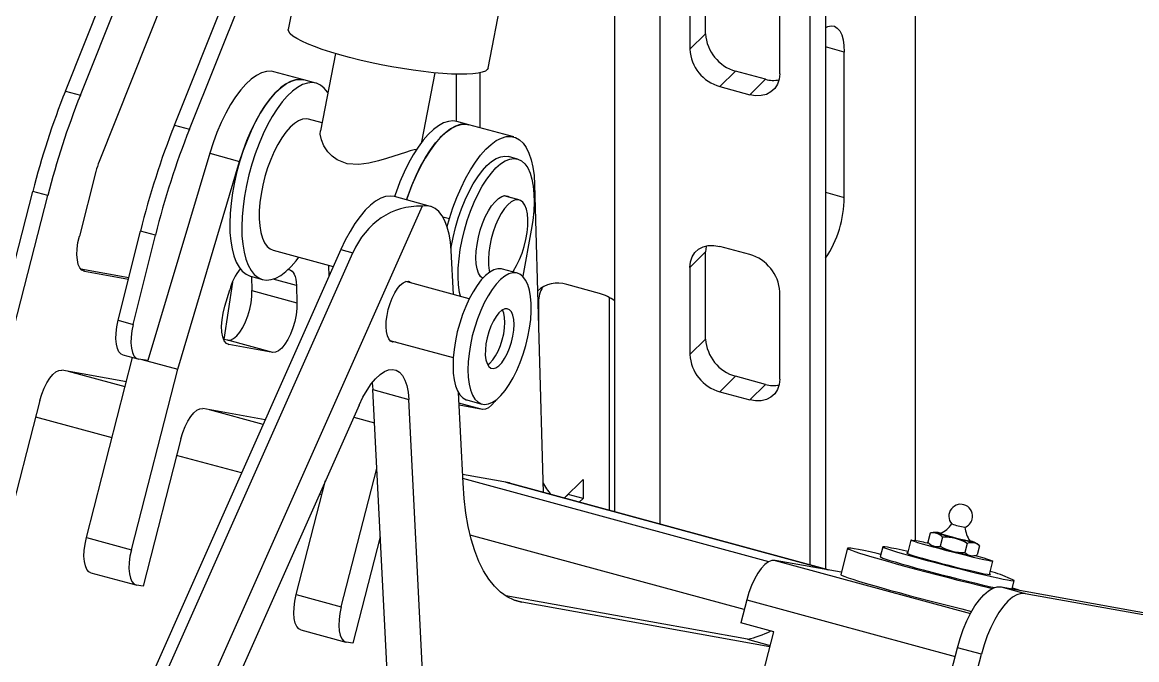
# Model space of a CAD drawing. Extents: x 0 to 8400, y -1608 to 5940.
# Drawn here: x 1749 to 2407, y 4298 to 4673 of the extents above; entities that cross this region are included whole.
import ezdxf

# ---------------------------------------------------------------- set-up
doc = ezdxf.new("R2010")
doc.units = 0
doc.header["$LTSCALE"] = 20
doc.layers.get('0').update_dxf_attribs({"linetype": 'CONTINUOUS'})

msp = doc.modelspace()

# ---------------------------------------------------------------- linework, layer by layer
at = {"color": 7, "linetype": 'Continuous'}
for p, q in [((2223.07, 5255.96), (2223.07, 4350.88)), ((2213.74, 5246.85), (2213.74, 4353.42)), ((1994.48, 5125.42), (1906.14, 4669.23)), ((2023.95, 4646.42), (2098.63, 5032.07)), ((1839.01, 4612.86), (1948.3, 4886.93)), ((2276.11, 4367.74), (2276.11, 4885.46)), ((1847.85, 4610.46), (1939.04, 4839.15)), ((1774.63, 4632.85), (1855.18, 4834.85)), ((1783.47, 4630.45), (1862.67, 4829.05)), ((1869.47, 4779.13), (1794.59, 4591.37)), ((2098.63, 4748.46), (2098.63, 4384.7)), ((2152.32, 4666.6), (2152.32, 4718.03)), ((2142.98, 4708.92), (2142.98, 4657.49)), ((2196.05, 4643.07), (2196.05, 4694.5)), ((2142.98, 4657.49), (2152.32, 4666.6)), ((1933.94, 4654.99), (1925.11, 4609.36)), ((2234.1, 4570.17), (2234.1, 4655.89)), ((1915.35, 4639.45), (1897.66, 4644.26)), ((1984.98, 4602.97), (1992.85, 4643.59)), ((2005.19, 4642.8), (2005.19, 4615.03)), ((2170.01, 4644.65), (2160.67, 4635.54)), ((2187.69, 4639.84), (2170.01, 4644.65)), ((1922.42, 4637.53), (1915.35, 4639.45)), ((2160.67, 4635.54), (2178.36, 4630.73)), ((2178.36, 4630.73), (2187.69, 4639.84)), ((1774.63, 4632.85), (1783.47, 4630.45)), ((1926.03, 4614.1), (1918.12, 4616.25)), ((2012.63, 4613.01), (2005.56, 4614.94)), ((1839.01, 4612.86), (1847.85, 4610.46)), ((2039.17, 4605.8), (2012.63, 4613.01)), ((1859.76, 4596.16), (1823.36, 4474.06)), ((1840.92, 4468.8), (1877.45, 4591.35)), ((2041.33, 4592.78), (2036.02, 4594.22)), ((1792.67, 4585.46), (1782.9, 4547.39)), ((2051.4, 4577.74), (2056.41, 4396.17)), ((1718.05, 4428.19), (1755.4, 4573.71)), ((1726.89, 4425.79), (1764.25, 4571.31)), ((1764.25, 4571.31), (1755.4, 4573.71)), ((1990.04, 4564.87), (1968.82, 4570.63)), ((2042.37, 4568.66), (2033.35, 4571.11)), ((1985.13, 4564.96), (1820.01, 4193.67)), ((1999.85, 4552.96), (2001.27, 4557.7)), ((1805.8, 4497.68), (1818.92, 4550.34)), ((1827.77, 4547.94), (1818.92, 4550.34)), ((2049.44, 4550.92), (2044.4, 4523.67)), ((1814.64, 4495.27), (1827.77, 4547.94)), ((1937.13, 4539.44), (1812.81, 4259.89)), ((1819.89, 4257.97), (1944.21, 4537.52)), ((1897.14, 4539.05), (1932.67, 4529.4)), ((1937.13, 4539.44), (1944.21, 4537.52)), ((2003.52, 4512.97), (2002.2, 4538.77)), ((2152.32, 4538.03), (2142.98, 4528.92)), ((2152.32, 4486.6), (2152.32, 4538.03)), ((2178.36, 4536.45), (2160.67, 4541.25)), ((1929.82, 4530.17), (1930.01, 4523.42)), ((1812.04, 4522.72), (1783.81, 4527.79)), ((1785.83, 4526.61), (1811.85, 4521.94)), ((1883.88, 4523.66), (1890.95, 4521.73)), ((1884.48, 4523.49), (1884.71, 4515.26)), ((1906.18, 4527.72), (1906.61, 4527.64)), ((2020.24, 4522.86), (2021.04, 4522.65)), ((2024.71, 4527.14), (2024.96, 4526.07)), ((2041.3, 4525.5), (2032.46, 4527.9)), ((2142.98, 4528.92), (2142.98, 4477.49)), ((1873.24, 4520.25), (1868.08, 4486.37)), ((1910.96, 4518.22), (1911.24, 4508.05)), ((2012.9, 4510.42), (1975.51, 4520.58)), ((2089.81, 4513.47), (2070.35, 4518.75)), ((1868.73, 4506), (1871.59, 4515.61)), ((1884.71, 4515.26), (1911.24, 4508.05)), ((2196.05, 4463.06), (2196.05, 4514.49)), ((2053.79, 4508.51), (2053.79, 4491.05)), ((1805.8, 4497.68), (1814.64, 4495.27)), ((1870.41, 4485.95), (1867.98, 4486.39)), ((1896.95, 4478.74), (1870.41, 4485.95)), ((1896.95, 4478.74), (1871.15, 4483.37)), ((1966.07, 4485.84), (2003.46, 4475.68)), ((2142.98, 4477.49), (2152.32, 4486.6)), ((1808.54, 4477.3), (1817.38, 4474.89)), ((1787.05, 4369.52), (1814.31, 4475.73)), ((1823.36, 4474.06), (1817.8, 4474.81)), ((1819.8, 4474.54), (1840.92, 4468.8)), ((1810.63, 4461.4), (1772.5, 4468.24)), ((1813.58, 4362.31), (1840.92, 4468.8)), ((2170.01, 4464.65), (2160.67, 4455.54)), ((2187.69, 4459.84), (2170.01, 4464.65)), ((1955.58, 4460.79), (1955.94, 4456.84)), ((2178.36, 4450.73), (2187.69, 4459.84)), ((1955.94, 4456.84), (1977.17, 4451.07)), ((1965.51, 4269.72), (1955.94, 4456.84)), ((1986.74, 4263.96), (1977.17, 4451.07)), ((2009.22, 4401.54), (2006.48, 4455.04)), ((2011.48, 4450.7), (2020.32, 4448.3)), ((2160.67, 4455.54), (2178.36, 4450.73)), ((1759.63, 4450.29), (1739.75, 4372.85)), ((1892.48, 4439.03), (1855.63, 4445.64)), ((1947.94, 4447.68), (1871.58, 4275.97)), ((2020.76, 4445.09), (2006.86, 4447.58)), ((1944.78, 4440.57), (1956.94, 4437.27)), ((1842.76, 4427.7), (1820.46, 4340.82)), ((1937.4, 4328.66), (1958.33, 4410.19)), ((2036.62, 4401.74), (2008.95, 4406.7)), ((1910.87, 4335.87), (1928.14, 4403.14)), ((2224.81, 4350.41), (2034.6, 4402.1)), ((2068.84, 4392.79), (2080.04, 4403.73)), ((2080.04, 4403.73), (2080.04, 4392.59)), ((2071.2, 4394.99), (2068.93, 4392.77)), ((2071.2, 4395.1), (2071.2, 4394.99)), ((2080.04, 4392.59), (2071.2, 4394.99)), ((2080.04, 4392.59), (2077.77, 4390.37)), ((2284.71, 4372.07), (2283.36, 4366.82)), ((1787.05, 4369.52), (1813.58, 4362.31)), ((1960.39, 4369.92), (1944.28, 4307.17)), ((2273.37, 4368.06), (2271.34, 4360.16)), ((2292.07, 4369.75), (2290.72, 4364.5)), ((2306.61, 4366.03), (2305.26, 4360.78)), ((2235.99, 4363.21), (2232.01, 4347.72)), ((2256.85, 4364.05), (2255.36, 4358.24)), ((2313.79, 4364.62), (2312.44, 4359.37)), ((2232.35, 4349.05), (2193.27, 4356.06)), ((2319.77, 4347.73), (2321.8, 4355.63)), ((1789.7, 4348.8), (1816.24, 4341.59)), ((2333.47, 4344.67), (2326.23, 4347.68)), ((1820.46, 4340.82), (1816.51, 4341.53)), ((2326.57, 4340.47), (2340.72, 4336.63)), ((2326.57, 4340.47), (2483.73, 4312.28)), ((2333.09, 4339.3), (2334.34, 4344.16)), ((1910.87, 4335.87), (1937.4, 4328.66)), ((2176.95, 4309.53), (2034.51, 4335.09)), ((2176.54, 4332.74), (2173.06, 4319.18)), ((2340.72, 4336.63), (2482.98, 4311.11)), ((2190.28, 4305.18), (2043.83, 4331.45)), ((2192.51, 4313.9), (2173.06, 4319.18)), ((1913.52, 4315.15), (1940.05, 4307.94)), ((2147.78, 4139.64), (2192.51, 4313.9)), ((1944.28, 4307.17), (1940.33, 4307.88)), ((2176.95, 4309.53), (2190.45, 4305.86)), ((2246.16, 4091.61), (2300.83, 4304.59)), ((2260.31, 4087.76), (2314.98, 4300.74)), ((2314.98, 4300.74), (2300.83, 4304.59))]:
    msp.add_line(p, q, dxfattribs=at)
at = {"color": 8, "linetype": 'Continuous'}
for p, q in [((2125.29, 4741.21), (2125.29, 4377.45)), ((2234.1, 4655.89), (2223.07, 4658.89)), ((2019.06, 4643.58), (2019.06, 4611.27)), ((1859.76, 4596.16), (1877.45, 4591.35)), ((2223.07, 4573.17), (2234.1, 4570.17)), ((1997.29, 4558.78), (2001.27, 4557.7)), ((1785.29, 4526.76), (1785.83, 4526.61)), ((1910.96, 4518.22), (1897.17, 4521.97)), ((2095.44, 4511.2), (2095.44, 4385.56)), ((2053.79, 4508.51), (2053.32, 4508.05)), ((1870.6, 4483.52), (1871.15, 4483.37)), ((1809.88, 4458.45), (1776.45, 4467.53)), ((1891.28, 4436.32), (1859.58, 4444.94)), ((2020.76, 4445.09), (2006.8, 4448.89)), ((1802.16, 4428.38), (1757.14, 4440.61)), ((1878.51, 4407.63), (1840.28, 4418.02)), ((2189.52, 4355.27), (2009.08, 4404.31)), ((2224.6, 4350.44), (2034.39, 4402.14)), ((1925.98, 4394.73), (1924.57, 4395.11)), ((2175.07, 4327.03), (2013.42, 4370.96)), ((2193.27, 4356.06), (2308.53, 4324.74)), ((2039.48, 4332.64), (2043.83, 4331.45)), ((2176.54, 4332.74), (2299.48, 4299.32))]:
    msp.add_line(p, q, dxfattribs=at)
at = {"color": 7, "linetype": 'Continuous', "flags": 128}
for points in [[(2018.11, 4643.4), (2015.03, 4643.01), (2011.36, 4642.8), (2007.15, 4642.76), (2002.44, 4642.9), (1997.3, 4643.21), (1991.77, 4643.69), (1985.94, 4644.34), (1979.86, 4645.15), (1973.6, 4646.11), (1967.25, 4647.2), (1960.87, 4648.42), (1954.53, 4649.75), (1948.33, 4651.17), (1942.31, 4652.67), (1936.57, 4654.23), (1931.16, 4655.84), (1926.14, 4657.46), (1921.58, 4659.1), (1917.53, 4660.71), (1914.04, 4662.29), (1911.15, 4663.82), (1908.89, 4665.28), (1907.28, 4666.66), (1906.36, 4667.92), (1906.12, 4669.07), (1906.14, 4669.23)], [(2223.07, 4670.25), (2224.43, 4670.9), (2226.46, 4671.34), (2228.33, 4671.06), (2230, 4670.07), (2231.43, 4668.39), (2232.58, 4666.07), (2233.42, 4663.17), (2233.93, 4659.74), (2234.1, 4655.89)], [(1897.66, 4644.26), (1895.97, 4644.56), (1893.21, 4644.44), (1890.31, 4643.62), (1887.31, 4642.09), (1884.24, 4639.88), (1881.14, 4637.01), (1878.06, 4633.52), (1875.02, 4629.46), (1872.06, 4624.87), (1869.23, 4619.81), (1866.55, 4614.34), (1864.06, 4608.53), (1861.79, 4602.44), (1859.76, 4596.16)], [(2023.95, 4646.42), (2023.52, 4645.55), (2022.39, 4644.68), (2020.57, 4643.96), (2018.11, 4643.4)], [(2196.05, 4643.07), (2195.71, 4639.82), (2194.7, 4636.88), (2193.07, 4634.36), (2190.87, 4632.36), (2188.19, 4630.95), (2185.13, 4630.2), (2181.81, 4630.13), (2178.36, 4630.73)], [(1915.35, 4639.45), (1913.07, 4639.79), (1910.34, 4639.53), (1907.48, 4638.59), (1904.53, 4636.98), (1901.52, 4634.72), (1898.48, 4631.84), (1895.47, 4628.37), (1892.5, 4624.35), (1889.61, 4619.83), (1886.84, 4614.86), (1884.22, 4609.5), (1881.78, 4603.81), (1879.55, 4597.86), (1877.56, 4591.72), (1875.82, 4585.46), (1874.36, 4579.15), (1873.2, 4572.87), (1872.35, 4566.7), (1871.82, 4560.7), (1871.61, 4554.94), (1871.74, 4549.49), (1872.18, 4544.43), (1872.96, 4539.79)], [(1877.45, 4591.35), (1879.47, 4597.64), (1881.75, 4603.72), (1884.24, 4609.53), (1886.92, 4615), (1889.75, 4620.06), (1892.71, 4624.65), (1895.74, 4628.72), (1898.83, 4632.2), (1901.93, 4635.07), (1905, 4637.28), (1908, 4638.81), (1910.9, 4639.64), (1913.66, 4639.76), (1915.35, 4639.45)], [(1929.45, 4631.8), (1929.21, 4632.17), (1927.28, 4634.58), (1925.11, 4636.35), (1922.72, 4637.45), (1920.15, 4637.87), (1917.41, 4637.61), (1914.55, 4636.67), (1911.6, 4635.06), (1908.59, 4632.8), (1905.56, 4629.92), (1902.54, 4626.45), (1899.57, 4622.43), (1896.69, 4617.91), (1893.92, 4612.93), (1891.3, 4607.57), (1888.86, 4601.88), (1886.63, 4595.93), (1884.63, 4589.79), (1882.9, 4583.53), (1881.44, 4577.23), (1880.28, 4570.95), (1879.43, 4564.78), (1878.9, 4558.77), (1878.69, 4553.02), (1878.81, 4547.57), (1879.26, 4542.5), (1880.03, 4537.87)], [(1918.12, 4616.25), (1916.8, 4616.47), (1914.55, 4616.25), (1912.18, 4615.35), (1909.73, 4613.77), (1907.24, 4611.54), (1904.75, 4608.72), (1902.32, 4605.34), (1899.98, 4601.46), (1897.78, 4597.16), (1895.75, 4592.51), (1893.94, 4587.6), (1892.37, 4582.51), (1891.07, 4577.33), (1890.07, 4572.16), (1889.38, 4567.08), (1889.02, 4562.2), (1888.99, 4557.59), (1889.29, 4553.34), (1889.92, 4549.52), (1890.87, 4546.2), (1892.11, 4543.45), (1893.63, 4541.3), (1895.41, 4539.81), (1897.14, 4539.05)], [(2005.56, 4614.94), (2003.28, 4615.27), (2000.55, 4615.01), (1997.69, 4614.07), (1994.74, 4612.46), (1991.73, 4610.21), (1988.7, 4607.32), (1985.68, 4603.85), (1982.71, 4599.83), (1979.82, 4595.31), (1977.05, 4590.34), (1974.43, 4584.98), (1971.99, 4579.29), (1969.76, 4573.34), (1968.85, 4570.63)], [(1981.85, 4598.38), (1980.35, 4598.12), (1978.05, 4597.55), (1975.23, 4596.73), (1968.38, 4594.56), (1963.98, 4593.17), (1959.28, 4591.79), (1953.66, 4590.42), (1947.75, 4589.59), (1940.87, 4589.95), (1934.87, 4592.26), (1931.96, 4594.41), (1929.54, 4596.96), (1927.17, 4600.53), (1925.64, 4604.15), (1925.01, 4607.39), (1925.22, 4609.33)], [(2012.63, 4613.01), (2010.36, 4613.35), (2007.62, 4613.09), (2004.76, 4612.15), (2001.81, 4610.54), (1998.8, 4608.28), (1995.77, 4605.4), (1992.75, 4601.93), (1989.78, 4597.91), (1986.9, 4593.39), (1984.13, 4588.42), (1981.51, 4583.06), (1979.07, 4577.37), (1976.84, 4571.42), (1975.92, 4568.7)], [(1975.92, 4568.7), (1976.76, 4571.19), (1979.03, 4577.28), (1981.52, 4583.09), (1984.2, 4588.56), (1987.04, 4593.62), (1989.99, 4598.21), (1993.03, 4602.28), (1996.12, 4605.76), (1999.21, 4608.63), (2002.28, 4610.84), (2005.28, 4612.37), (2008.18, 4613.2), (2010.94, 4613.32), (2012.63, 4613.01)], [(2001.27, 4557.7), (2003.29, 4563.98), (2005.57, 4570.07), (2008.06, 4575.88), (2010.73, 4581.35), (2013.57, 4586.41), (2016.52, 4591), (2019.56, 4595.07), (2022.65, 4598.55), (2025.75, 4601.42), (2028.81, 4603.63), (2031.82, 4605.16), (2034.72, 4605.99), (2037.48, 4606.1), (2040.07, 4605.51), (2042.45, 4604.21), (2044.61, 4602.22), (2046.5, 4599.57), (2048.11, 4596.29), (2049.42, 4592.41), (2050.41, 4587.99), (2051.08, 4583.08), (2051.4, 4577.74)], [(2002.13, 4539.88), (2002.29, 4540.9), (2003.36, 4546.6), (2004.74, 4552.32), (2006.39, 4557.98), (2008.3, 4563.48), (2010.44, 4568.75), (2012.78, 4573.7), (2015.28, 4578.26), (2017.9, 4582.37), (2020.6, 4585.95), (2023.35, 4588.96), (2026.09, 4591.36), (2028.8, 4593.09), (2031.43, 4594.14), (2033.93, 4594.5), (2036.02, 4594.22)], [(2007.69, 4511.84), (2007.19, 4514.17), (2006.6, 4518.54), (2006.35, 4523.32), (2006.43, 4528.46), (2006.85, 4533.86), (2007.6, 4539.46), (2008.67, 4545.16), (2010.04, 4550.88), (2011.7, 4556.54), (2013.61, 4562.04), (2015.75, 4567.31), (2018.09, 4572.26), (2020.58, 4576.82), (2023.2, 4580.93), (2025.91, 4584.51), (2028.65, 4587.52), (2031.4, 4589.91), (2034.11, 4591.65), (2036.74, 4592.7), (2039.24, 4593.05), (2041.59, 4592.71), (2043.74, 4591.66), (2045.67, 4589.93), (2047.34, 4587.54), (2048.73, 4584.54), (2049.82, 4580.96), (2050.59, 4576.85), (2051.03, 4572.29), (2051.13, 4567.34), (2050.9, 4562.08), (2050.33, 4556.58), (2049.44, 4550.92), (2049.44, 4550.92)], [(1968.82, 4570.63), (1966.33, 4570.98), (1963.54, 4570.65), (1960.63, 4569.63), (1957.63, 4567.92), (1954.57, 4565.55), (1951.5, 4562.54), (1948.44, 4558.93), (1945.44, 4554.76), (1942.54, 4550.08), (1939.75, 4544.96), (1937.13, 4539.44)], [(2020.83, 4522.41), (2019.58, 4523.56), (2018.43, 4525.48), (2017.57, 4528), (2017.04, 4531.05), (2016.84, 4534.54), (2016.98, 4538.38), (2017.46, 4542.45), (2018.27, 4546.64), (2019.38, 4550.82), (2020.75, 4554.87), (2022.36, 4558.68), (2024.15, 4562.15), (2026.07, 4565.16), (2028.07, 4567.63), (2030.08, 4569.49), (2032.06, 4570.69), (2033.95, 4571.2), (2035.68, 4570.99), (2037.21, 4570.08), (2037.23, 4570.06)], [(2038.47, 4526.27), (2038.91, 4526.9), (2040.77, 4529.97), (2042.48, 4533.46), (2044, 4537.27), (2045.29, 4541.29), (2046.3, 4545.4), (2047.02, 4549.48), (2047.41, 4553.43), (2047.46, 4557.12), (2047.18, 4560.44), (2046.58, 4563.31), (2045.66, 4565.64), (2044.46, 4567.36), (2043.02, 4568.43), (2041.36, 4568.8), (2039.55, 4568.48), (2037.62, 4567.48), (2035.65, 4565.81), (2033.68, 4563.53), (2031.77, 4560.7), (2029.98, 4557.41), (2028.36, 4553.74), (2026.95, 4549.82), (2025.79, 4545.74), (2024.93, 4541.63), (2024.37, 4537.6), (2024.15, 4533.77), (2024.26, 4530.25), (2024.71, 4527.14), (2024.71, 4527.14)], [(2002.2, 4538.77), (2001.76, 4543.87), (2001.01, 4548.53), (1999.94, 4552.7), (1998.56, 4556.34), (1996.91, 4559.39), (1994.98, 4561.83), (1992.82, 4563.62), (1990.43, 4564.75), (1987.86, 4565.2), (1985.13, 4564.96)], [(1785.83, 4526.61), (1784.38, 4527.26), (1783.18, 4528.62), (1782.28, 4530.66), (1781.7, 4533.28), (1781.47, 4536.39), (1781.6, 4539.87), (1782.08, 4543.58), (1782.9, 4547.39)], [(1872.96, 4539.79), (1874.04, 4535.65), (1875.42, 4532.04), (1877.09, 4529.02), (1879.02, 4526.61), (1881.19, 4524.84), (1883.58, 4523.74), (1883.88, 4523.66)], [(1880.03, 4537.87), (1881.11, 4533.72), (1882.5, 4530.12), (1884.16, 4527.09), (1886.09, 4524.68), (1888.27, 4522.92), (1890.65, 4521.82), (1893.23, 4521.4), (1895.96, 4521.66), (1898.82, 4522.6), (1901.78, 4524.2), (1904.78, 4526.46), (1907.82, 4529.34), (1910.83, 4532.82), (1912.43, 4534.9)], [(2142.98, 4528.92), (2143.32, 4532.17), (2144.33, 4535.11), (2145.96, 4537.63), (2148.16, 4539.63), (2150.84, 4541.03), (2153.9, 4541.79), (2157.22, 4541.86), (2160.67, 4541.25)], [(2152.73, 4541.59), (2152.66, 4541.28), (2152.32, 4538.03)], [(1906.61, 4527.64), (1907.52, 4527.33), (1908.34, 4526.75), (1909.07, 4525.9), (1909.69, 4524.8), (1910.2, 4523.46), (1910.58, 4521.9), (1910.84, 4520.15), (1910.96, 4518.22)], [(2032.46, 4527.9), (2031.91, 4528.03), (2029.71, 4528.06), (2027.38, 4527.4), (2024.95, 4526.06), (2022.47, 4524.07), (2019.98, 4521.45), (2017.52, 4518.26), (2015.14, 4514.56), (2012.89, 4510.4), (2010.79, 4505.87), (2008.9, 4501.04), (2007.24, 4496), (2005.84, 4490.84), (2004.73, 4485.66), (2003.93, 4480.54), (2003.45, 4475.58), (2003.3, 4470.86), (2003.48, 4466.47), (2004, 4462.49), (2004.83, 4458.98), (2005.97, 4456.02), (2007.39, 4453.65), (2009.08, 4451.92), (2010.99, 4450.86), (2011.48, 4450.7)], [(2040.75, 4525.62), (2038.56, 4525.66), (2036.22, 4525), (2033.79, 4523.66), (2031.31, 4521.66), (2028.82, 4519.05), (2026.36, 4515.86), (2023.99, 4512.15), (2021.73, 4508), (2019.64, 4503.46), (2017.75, 4498.63), (2016.08, 4493.6), (2014.69, 4488.44), (2013.58, 4483.25), (2012.77, 4478.13), (2012.29, 4473.17), (2012.14, 4468.45), (2012.33, 4464.06), (2012.84, 4460.08), (2013.67, 4456.58), (2014.81, 4453.62), (2016.24, 4451.25), (2017.92, 4449.52), (2019.84, 4448.45), (2021.95, 4448.07), (2024.22, 4448.39), (2026.6, 4449.39), (2029.07, 4451.06), (2031.56, 4453.37), (2034.04, 4456.28), (2036.46, 4459.73), (2038.78, 4463.67), (2040.96, 4468.03), (2042.96, 4472.72), (2044.74, 4477.66), (2046.27, 4482.77), (2047.53, 4487.96), (2048.49, 4493.12), (2049.13, 4498.17), (2049.45, 4503.02), (2049.43, 4507.59), (2049.08, 4511.78), (2048.41, 4515.53), (2047.42, 4518.77), (2046.13, 4521.44), (2044.57, 4523.5), (2042.77, 4524.9), (2040.75, 4525.62)], [(1965.13, 4504.08), (1966.17, 4507.54), (1967.45, 4510.83), (1968.92, 4513.8), (1970.52, 4516.36), (1972.2, 4518.38), (1973.89, 4519.81), (1975.52, 4520.59), (1977.04, 4520.67), (1978.37, 4520.07), (1978.81, 4519.69)], [(1870.41, 4485.95), (1872.07, 4486.05), (1873.85, 4486.91), (1875.7, 4488.48), (1877.53, 4490.72), (1879.28, 4493.53), (1880.87, 4496.8), (1882.25, 4500.41), (1883.36, 4504.2), (1884.16, 4508.04), (1884.61, 4511.78), (1884.71, 4515.26)], [(1871.15, 4483.37), (1869.62, 4484.08), (1868.37, 4485.6), (1867.46, 4487.86), (1866.93, 4490.76), (1866.79, 4494.18), (1867.05, 4497.97), (1867.71, 4501.97), (1868.73, 4506)], [(1911.24, 4508.05), (1911.15, 4504.57), (1910.69, 4500.83), (1909.9, 4496.99), (1908.78, 4493.2), (1907.4, 4489.59), (1905.81, 4486.32), (1904.06, 4483.51), (1902.23, 4481.27), (1900.38, 4479.7), (1898.6, 4478.84), (1896.95, 4478.74)], [(1969.37, 4484.95), (1969.36, 4484.94), (1967.84, 4484.85), (1966.51, 4485.45), (1965.4, 4486.72), (1964.56, 4488.6), (1964.02, 4491.03), (1963.81, 4493.9), (1963.93, 4497.12), (1964.38, 4500.56), (1965.13, 4504.08)], [(2035.33, 4504.52), (2033.79, 4504.42), (2032.13, 4503.6), (2030.42, 4502.1), (2028.72, 4499.97), (2027.1, 4497.31), (2025.64, 4494.23), (2024.39, 4490.84), (2023.4, 4487.3), (2022.72, 4483.73), (2022.37, 4480.3), (2022.36, 4477.14), (2022.7, 4474.37), (2023.37, 4472.12), (2024.34, 4470.48), (2025.58, 4469.5), (2027.04, 4469.24), (2028.65, 4469.7), (2030.35, 4470.87), (2032.06, 4472.69), (2033.73, 4475.1), (2035.27, 4477.98), (2036.64, 4481.24), (2037.76, 4484.72), (2038.6, 4488.29), (2039.12, 4491.81), (2039.31, 4495.13), (2039.14, 4498.1), (2038.63, 4500.62), (2037.8, 4502.58), (2036.69, 4503.9), (2035.33, 4504.52)], [(2023.67, 4471.49), (2025.04, 4472.49), (2026.74, 4474.29), (2028.39, 4476.67), (2029.92, 4479.52), (2031.27, 4482.74), (2032.38, 4486.19), (2033.21, 4489.72), (2033.73, 4493.2), (2033.91, 4496.48), (2033.74, 4499.42), (2033.24, 4501.92), (2032.45, 4503.81)], [(1808.54, 4477.3), (1807.49, 4477.8), (1806.26, 4479.1), (1805.33, 4481.08), (1804.72, 4483.65), (1804.46, 4486.72), (1804.56, 4490.18), (1805.01, 4493.87), (1805.8, 4497.68)], [(1814.64, 4495.27), (1813.85, 4491.47), (1813.4, 4487.77), (1813.3, 4484.32), (1813.56, 4481.25), (1814.17, 4478.68), (1815.11, 4476.7), (1816.33, 4475.39), (1817.8, 4474.81)], [(1759.63, 4450.29), (1760.75, 4454.04), (1762.13, 4457.6), (1763.72, 4460.81), (1765.46, 4463.57), (1767.27, 4465.76), (1769.1, 4467.31), (1770.86, 4468.14), (1772.5, 4468.24)], [(1947.94, 4447.68), (1950.17, 4452.29), (1952.57, 4456.47), (1955.08, 4460.14), (1957.65, 4463.22), (1960.25, 4465.66), (1962.81, 4467.4), (1965.29, 4468.42), (1967.64, 4468.69), (1969.82, 4468.21), (1971.78, 4467), (1973.48, 4465.06), (1974.9, 4462.44), (1975.99, 4459.2), (1976.76, 4455.38), (1977.17, 4451.07)], [(2196.05, 4463.06), (2195.71, 4459.81), (2194.7, 4456.87), (2193.07, 4454.35), (2190.87, 4452.35), (2188.19, 4450.95), (2185.13, 4450.19), (2181.81, 4450.12), (2178.36, 4450.73)], [(2028.3, 4450.48), (2027.88, 4449.86), (2026.05, 4447.62), (2024.2, 4446.05), (2022.42, 4445.19), (2020.76, 4445.09)], [(1842.76, 4427.7), (1843.88, 4431.45), (1845.27, 4435), (1846.86, 4438.22), (1848.59, 4440.98), (1850.41, 4443.17), (1852.23, 4444.71), (1854, 4445.55), (1855.63, 4445.64)], [(2043.83, 4331.45), (2039.46, 4332.64), (2035.31, 4334.6), (2031.4, 4337.32), (2027.76, 4340.79), (2024.39, 4344.98), (2021.32, 4349.88), (2018.56, 4355.47), (2016.13, 4361.71), (2014.04, 4368.57), (2012.29, 4376.02), (2010.9, 4384.03), (2009.87, 4392.55), (2009.22, 4401.54)], [(2036.62, 4401.74), (2037.29, 4401.54), (2037.91, 4401.2)], [(2308.29, 4367.37), (2308.28, 4367.35), (2307.83, 4367.38), (2306.71, 4367.59), (2305.01, 4367.96), (2302.87, 4368.47), (2300.46, 4369.07), (2297.98, 4369.71), (2295.63, 4370.34), (2293.6, 4370.91), (2292.05, 4371.37), (2291.12, 4371.69), (2290.86, 4371.84), (2290.86, 4371.84)], [(1789.7, 4348.8), (1788.53, 4349.39), (1787.33, 4350.76), (1786.43, 4352.79), (1785.85, 4355.41), (1785.62, 4358.52), (1785.75, 4362), (1786.23, 4365.72), (1787.05, 4369.52)], [(2311.43, 4358.98), (2313.5, 4358.39), (2316.36, 4357.56), (2318.67, 4356.85), (2320.38, 4356.28), (2321.43, 4355.88), (2321.8, 4355.64), (2321.47, 4355.59), (2320.45, 4355.71), (2318.78, 4356.01), (2316.49, 4356.48), (2313.66, 4357.1), (2310.37, 4357.86), (2306.71, 4358.74), (2302.79, 4359.7), (2298.72, 4360.72), (2294.62, 4361.78), (2290.6, 4362.84), (2286.78, 4363.87), (2283.27, 4364.85), (2280.18, 4365.73), (2277.58, 4366.51), (2275.56, 4367.15), (2274.18, 4367.64), (2273.47, 4367.96), (2273.45, 4368.1), (2274.12, 4368.07), (2275.47, 4367.86), (2275.47, 4367.86)], [(1813.58, 4362.31), (1812.76, 4358.5), (1812.28, 4354.79), (1812.15, 4351.31), (1812.38, 4348.2), (1812.96, 4345.58), (1813.87, 4343.55), (1815.07, 4342.18), (1816.51, 4341.53)], [(2255.72, 4359.64), (2253.58, 4360.12), (2249.32, 4361.05), (2245.57, 4361.84), (2242.4, 4362.47), (2239.84, 4362.93), (2237.9, 4363.21), (2236.63, 4363.33), (2236.04, 4363.27), (2236.12, 4363.03), (2236.88, 4362.62), (2238.32, 4362.04), (2240.41, 4361.3), (2243.12, 4360.41), (2246.44, 4359.37), (2250.31, 4358.21), (2254.7, 4356.93), (2259.55, 4355.55), (2264.81, 4354.08), (2270.4, 4352.55)], [(2271.63, 4361.3), (2268.19, 4362.07), (2264.79, 4362.81), (2261.94, 4363.39), (2259.68, 4363.81), (2258.07, 4364.06), (2257.12, 4364.13), (2256.86, 4364.02), (2257.28, 4363.73), (2258.39, 4363.27), (2260.16, 4362.65), (2262.56, 4361.88), (2265.55, 4360.97), (2269.08, 4359.93), (2273.07, 4358.79), (2277.47, 4357.57), (2282.19, 4356.29), (2287.15, 4354.97), (2292.26, 4353.63), (2297.43, 4352.3), (2302.56, 4351.01), (2307.57, 4349.76), (2312.37, 4348.6), (2316.87, 4347.53), (2320.99, 4346.58), (2324.66, 4345.77), (2327.81, 4345.1), (2330.39, 4344.6), (2332.35, 4344.26), (2333.66, 4344.09), (2334.28, 4344.11), (2334.22, 4344.3), (2333.47, 4344.67), (2333.47, 4344.67)], [(2271.42, 4360.48), (2271.08, 4360.49), (2270.92, 4360.39), (2271.47, 4360.11), (2272.72, 4359.65), (2274.62, 4359.03), (2277.13, 4358.27), (2280.17, 4357.4), (2283.65, 4356.42), (2287.47, 4355.38), (2291.53, 4354.31), (2295.71, 4353.23), (2299.88, 4352.17), (2303.93, 4351.17), (2307.74, 4350.25), (2311.2, 4349.44), (2314.21, 4348.77), (2316.69, 4348.25), (2318.56, 4347.9), (2319.77, 4347.73), (2320.28, 4347.74), (2320.08, 4347.94), (2319.85, 4348.04)], [(2193.27, 4356.06), (2191.39, 4356), (2189.37, 4355.18), (2187.27, 4353.61), (2185.16, 4351.36), (2183.09, 4348.48), (2181.14, 4345.07), (2179.37, 4341.23), (2177.81, 4337.08), (2176.54, 4332.74)], [(2255.36, 4358.24), (2255.37, 4358.21), (2255.79, 4357.92), (2256.9, 4357.46), (2258.67, 4356.84), (2261.07, 4356.07), (2264.06, 4355.16), (2267.59, 4354.12), (2271.58, 4352.99), (2275.98, 4351.76), (2280.7, 4350.48), (2285.66, 4349.16), (2290.77, 4347.82), (2295.93, 4346.49), (2301.07, 4345.2), (2306.08, 4343.96), (2310.88, 4342.79), (2315.38, 4341.73), (2319.5, 4340.78), (2322.64, 4340.08)], [(2270.4, 4352.55), (2276.28, 4350.96), (2282.37, 4349.35), (2288.59, 4347.72), (2294.88, 4346.1), (2301.15, 4344.5), (2307.35, 4342.95), (2313.39, 4341.46), (2319.21, 4340.06), (2321.37, 4339.54)], [(2232.01, 4347.72), (2232.14, 4347.54), (2232.91, 4347.13), (2234.34, 4346.55), (2236.43, 4345.81), (2239.15, 4344.92), (2242.46, 4343.88), (2246.34, 4342.72), (2250.72, 4341.44), (2255.57, 4340.06), (2260.83, 4338.59), (2266.43, 4337.06)], [(2300.83, 4304.59), (2302.41, 4310.07), (2304.27, 4315.38), (2306.39, 4320.42), (2308.71, 4325.07), (2311.2, 4329.25), (2313.8, 4332.87), (2316.45, 4335.86), (2319.11, 4338.15), (2321.72, 4339.7), (2324.22, 4340.48), (2326.57, 4340.47)], [(2337.36, 4338.54), (2333.51, 4339.66), (2333.21, 4339.75)], [(1913.52, 4315.15), (1912.35, 4315.74), (1911.15, 4317.11), (1910.25, 4319.14), (1909.67, 4321.76), (1909.44, 4324.87), (1909.57, 4328.35), (1910.05, 4332.06), (1910.87, 4335.87)], [(2266.43, 4337.06), (2272.3, 4335.47), (2278.39, 4333.86), (2284.61, 4332.23), (2290.9, 4330.61), (2297.18, 4329.01), (2303.37, 4327.46), (2309.24, 4326.02)], [(2340.72, 4336.63), (2338.37, 4336.64), (2335.87, 4335.86), (2333.26, 4334.31), (2330.6, 4332.01), (2327.95, 4329.03), (2325.35, 4325.41), (2322.87, 4321.23), (2320.54, 4316.57), (2318.42, 4311.53), (2316.56, 4306.22), (2314.98, 4300.74)], [(1937.4, 4328.66), (1936.58, 4324.85), (1936.1, 4321.14), (1935.97, 4317.66), (1936.2, 4314.55), (1936.78, 4311.93), (1937.68, 4309.89), (1938.88, 4308.53), (1940.33, 4307.88)]]:
    msp.add_lwpolyline(points, dxfattribs=at)
at = {"color": 8, "linetype": 'Continuous', "flags": 128}
for points in [[(2291.04, 4372.01), (2290.21, 4372.19), (2289.11, 4372.38), (2288.67, 4372.4), (2288.92, 4372.24), (2289.07, 4372.18)], [(2310.04, 4366.8), (2310.34, 4366.77), (2310.43, 4366.84), (2309.85, 4367.08), (2308.61, 4367.48), (2308.41, 4367.55)]]:
    msp.add_lwpolyline(points, dxfattribs=at)
at = {"color": 7, "linetype": 'Continuous'}
for centre, radius, start, end in [((2176.56, 4668.04), 24.29, 183.39156, 254.33381), ((2167.23, 4658.93), 24.29, 183.39156, 254.33381), ((2192.34, 4655.75), 16.57, 253.72305, 281.47979), ((2227.88, 4452.81), 487.7, 158.33566, 165.64606), ((2236.73, 4450.4), 487.7, 158.33566, 165.64606), ((2293.14, 4432.51), 488.63, 158.34046, 166.04596), ((2301.98, 4430.11), 488.63, 158.34046, 166.04596), ((1839.92, 4573.37), 48.77, 158.33566, 165.64606), ((2168.52, 4570.68), 65.59, 326.27865, 359.55284), ((2171.8, 4513.06), 24.29, 3.39156, 74.33381), ((1905.8, 4506.58), 35.37, 142.50555, 165.20593), ((2064.89, 4502.81), 16.86, 71.07875, 134.2017), ((2070.21, 4508.8), 16.42, 148.61494, 181.03578), ((2082.2, 4486.44), 28.08, 54.18723, 74.27923), ((2176.56, 4488.03), 24.29, 183.39156, 254.33381), ((2167.23, 4478.92), 24.29, 183.39156, 254.33381), ((2192.34, 4475.75), 16.57, 253.72305, 281.47979), ((2083.52, 4415.25), 30.22, 205.49306, 222.3911), ((2302.8, 4382.18), 7, 345.60313, 220.79614), ((2302.8, 4382.18), 7, 290.41011, 345.60313), ((2286.56, 4365.11), 7.2, 40.11765, 104.90691), ((2287.7, 4363.34), 9.28, 70.25647, 105.42003), ((2346.49, 4552.39), 189.13, 252.32811, 258.88982), ((2283.16, 4387.39), 17.32, 296.67362, 325.76767), ((2312.76, 4420.96), 45.96, 250.61531, 260.59094), ((2321.88, 4377.01), 16.62, 184.67397, 215.01302), ((2236.45, 4165.97), 205.63, 76.6334, 79.06038), ((2289.55, 4372.22), 8.21, 220.01077, 255.43647), ((2288.87, 4371.46), 7.2, 220.11765, 284.90691), ((2293.35, 4344.52), 25.27, 58.35286, 92.90946), ((2309.15, 4359.96), 6.58, 45.12335, 112.71198), ((2306.62, 4357.88), 9.87, 45.12402, 80.98834), ((2354.91, 4585.23), 231.01, 253.12739, 258.09866), ((2303.98, 4386.01), 25.27, 238.35286, 272.90946), ((2309.9, 4365.44), 6.58, 225.12335, 292.71198), ((2309.67, 4366.11), 7.29, 253.91551, 287.29407), ((2298.69, 4268.33), 84, 70.85943, 75.14314), ((2161.28, 4375.6), 67.9, 283.34363, 295.65477)]:
    msp.add_arc(centre, radius, start, end, dxfattribs=at)
msp.add_ellipse((1990.8, 4502.49), major_axis=(-19.75, 60.5), ratio=0.794412, start_param=6.00251, end_param=7.005101, dxfattribs=at)

doc.saveas('drawing.dxf')
